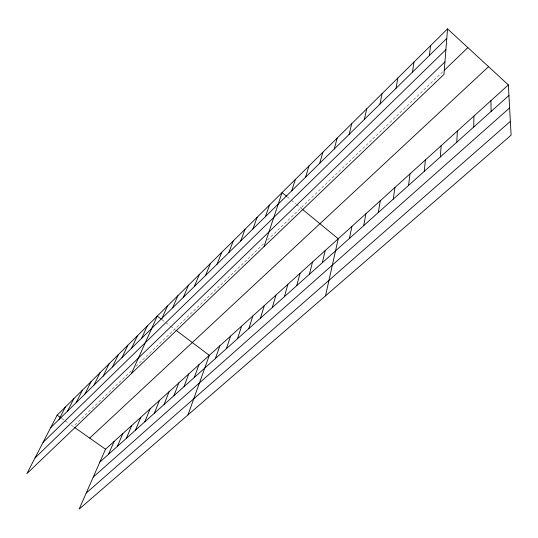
<?xml version="1.0" encoding="UTF-8"?>
<svg xmlns="http://www.w3.org/2000/svg" width="538" height="538" viewBox="0 0 538 538"><rect width="100%" height="100%" fill="white"/><g stroke="black" fill="none" stroke-linecap="round" stroke-linejoin="round"><path stroke-width="0.4" stroke-dasharray="2.69 2.02" d="M131.198 370.884L73.249 426.526L69.9 424.166M135.892 366.378L263.438 243.916M267.5 240.015L442.962 71.541M61.843 418.503L63.861 419.922M65.206 420.871L69.227 423.695M161.945 319.639L165.294 322.161M165.96 322.666L169.954 325.678M170.62 326.183L174.615 329.195M287.09 196.72L290.224 199.295M291.475 200.331L295.839 203.915M296.465 204.427L302.1 209.067"/><path stroke-width="0.81" d="M473.749 127.002L473.911 116.067M456.829 142.167L457.334 131.064M440.333 156.948L441.16 145.684M447.535 28.87L443.951 74.399L26.9 473.615L57.129 415.188L447.535 28.87L508.363 84.917L511.1 135.179L79.14 509.13L105.522 449.21L508.363 84.917M424.247 171.366L425.383 159.954M429.418 55.475L430.528 45.696M408.55 185.428L409.983 173.882M412.511 72.085L413.964 62.085M393.244 199.154L394.953 187.473M378.295 212.544L380.272 200.748M396.049 88.272L397.817 78.064M363.701 225.624L365.927 213.721M380.003 104.042L382.074 93.639M349.451 238.395L351.919 226.384M325.517 295.846L338.227 238.771L302.739 209.591M364.36 119.409L366.728 108.831M322.323 262.705L325.228 250.52M349.115 134.399L351.758 123.646M309.404 274.286L312.517 262.019M334.246 149.013L337.144 138.105M296.768 285.611L300.07 273.277M284.4 296.694L287.884 284.293M319.733 163.27L322.881 152.214M272.295 307.541L275.96 295.08M305.577 177.184L308.96 165.993M260.446 318.16L264.272 305.645M248.845 328.557L252.833 315.994M291.751 190.768L295.362 179.45M237.48 338.738L241.623 326.129M264.044 246.612L282.073 192.597L286.465 196.202M226.35 348.718L230.634 336.068M265.456 216.612L269.471 205.065M215.442 358.496L219.86 345.806M187.984 414.906L209.309 355.356L175.886 330.15M252.941 228.912L257.144 217.265M194.272 377.468L198.952 364.717M240.708 240.937L245.079 229.201M183.996 386.674L188.798 373.897M228.737 252.699L233.284 240.883M173.922 395.699L178.838 382.901M164.043 404.556L169.066 391.738M217.022 264.212L221.73 252.309M154.345 413.245L159.483 400.413M205.563 275.476L210.419 263.499M144.836 421.765L150.068 408.92M135.502 430.131L140.835 417.273M194.346 286.498L199.349 274.461M126.343 438.342L131.763 425.477M183.364 297.292L188.502 285.194M117.351 446.399L122.859 433.527M108.521 454.314L114.11 441.442M172.604 307.864L177.876 295.705M162.066 318.22L167.466 306.008M131.427 373.56L157.257 316.102L161.279 319.135M141.635 338.308L147.257 326.001M131.716 348.052L137.452 335.705M121.998 357.602L127.836 345.221M112.469 366.963L118.4 354.555M103.128 376.149L109.153 363.708M93.962 385.161L100.075 372.693M84.964 393.998L91.164 381.509M76.14 402.666L82.422 390.164M67.485 411.18L73.834 398.658M58.985 419.532L65.407 406.997M50.639 427.737L446.782 38.406M43.08 442.337L445.894 49.671M35.017 457.925L444.939 61.89M444.159 70.391L467.878 47.613M89.705 438.087L488.565 66.672M99.853 462.088L508.941 95.461M93.256 477.065L509.614 107.909M86.221 493.05L510.347 121.393M57.129 415.188L61.171 418.033M74.627 427.488L105.522 449.21M490.918 100.687L491.113 111.44"/></g></svg>
